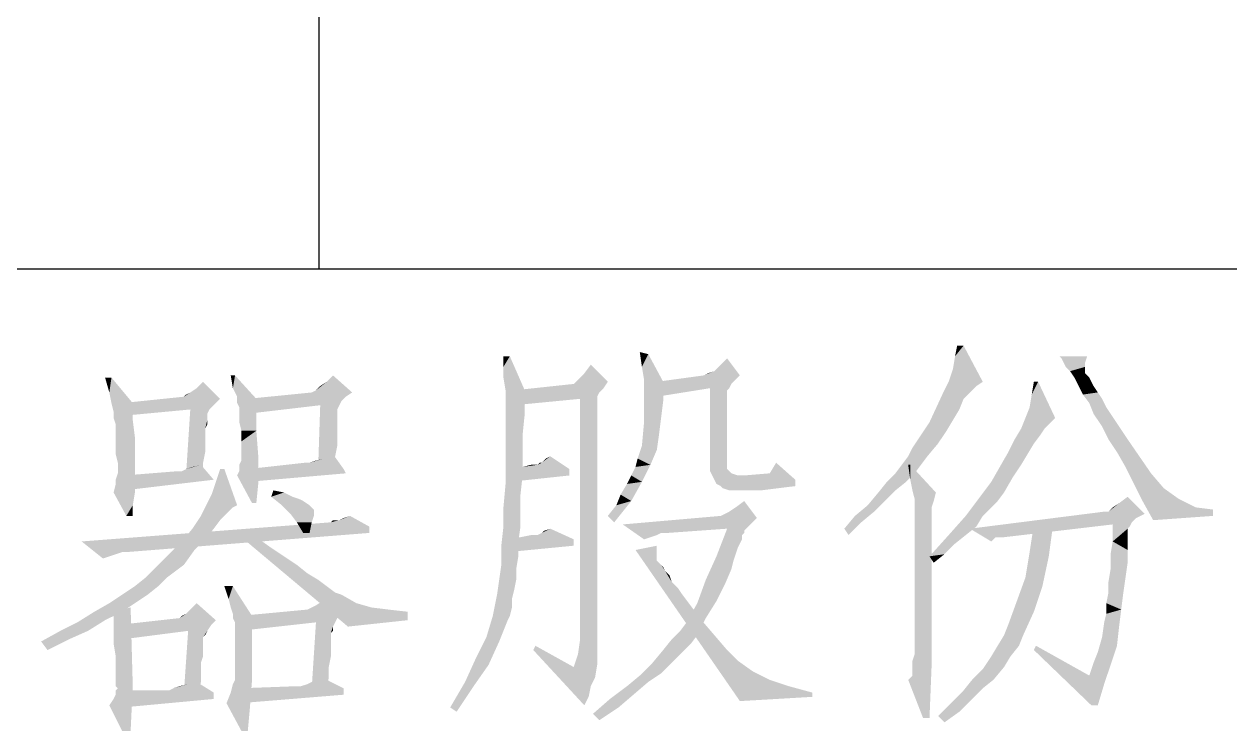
# Model space of a CAD drawing. Header units: millimetres. Extents: x 336 to 634, y 189 to 399.
# Drawn here: x 596.5 to 604.88, y 197.96 to 202.88 of the extents above; entities that cross this region are included whole.
import ezdxf

# ---------------------------------------------------------------- set-up
doc = ezdxf.new("R2010")
doc.units = ezdxf.units.MM

msp = doc.modelspace()

# ---------------------------------------------------------------- linework, layer by layer
at = {"color": 7, "linetype": 'Continuous'}
for p, q in [((598.54993, 201.17685), (598.54993, 222.17685)), ((448.54993, 201.17685), (628.54993, 201.17685))]:
    msp.add_line(p, q, dxfattribs=at)
for points in [[(600.83797, 200.58402), (600.79353, 200.49513), (600.77871, 200.59883)], [(600.80834, 200.40624), (600.79353, 200.49513), (600.83797, 200.58402)], [(600.80834, 200.40624), (600.83797, 200.58402), (600.94168, 200.39143)], [(602.92686, 200.39142), (602.95649, 200.48031), (603.03057, 200.64328)], [(602.92686, 200.39142), (603.03057, 200.64328), (603.1639, 200.39142)], [(602.95649, 200.48031), (602.97131, 200.5692), (603.03057, 200.64328)], [(603.03057, 200.64328), (602.97131, 200.5692), (602.98612, 200.64328)], [(599.87501, 200.5692), (599.83057, 200.49513), (599.83057, 200.5692)], [(599.83057, 200.42105), (599.83057, 200.49513), (599.87501, 200.5692)], [(599.84538, 200.33217), (599.83057, 200.42105), (599.87501, 200.5692)], [(599.84538, 200.33217), (599.87501, 200.5692), (599.97871, 200.33217)], [(600.39353, 200.45068), (600.43797, 200.50994), (600.55649, 200.39143)], [(601.47501, 200.43587), (601.29723, 200.4655), (601.34168, 200.50994)], [(601.34168, 200.50994), (601.38612, 200.55439), (601.47501, 200.43587)], [(603.88983, 200.5692), (603.71205, 200.55439), (603.69723, 200.5692)], [(603.72686, 200.52476), (603.71205, 200.55439), (603.88983, 200.5692)], [(603.72686, 200.52476), (603.88983, 200.5692), (603.87501, 200.52476)], [(603.87501, 200.52476), (603.74168, 200.49513), (603.72686, 200.52476)], [(603.74168, 200.49513), (603.87501, 200.52476), (603.87501, 200.49513)], [(603.87501, 200.49513), (603.77131, 200.4655), (603.74168, 200.49513)], [(603.87501, 200.49513), (603.87501, 200.48031), (603.77131, 200.4655)], [(597.10464, 200.42105), (597.08983, 200.31735), (597.0602, 200.42105)], [(597.10464, 200.24328), (597.08983, 200.31735), (597.10464, 200.42105)], [(597.10464, 200.24328), (597.10464, 200.42105), (597.25279, 200.24328)], [(597.9639, 200.43587), (597.94908, 200.34698), (597.93427, 200.43587)], [(597.97871, 200.28772), (597.94908, 200.34698), (597.9639, 200.43587)], [(597.97871, 200.28772), (597.9639, 200.43587), (598.11205, 200.27291)], [(598.60094, 200.39142), (598.64538, 200.43587), (598.77871, 200.31735)], [(600.55649, 200.39143), (600.33427, 200.39143), (600.3639, 200.42105)], [(600.55649, 200.39143), (600.3639, 200.42105), (600.39353, 200.45068)], [(600.94168, 200.39143), (600.80834, 200.33217), (600.80834, 200.40624)], [(601.47501, 200.43587), (601.44538, 200.40624), (600.89723, 200.39143)], [(601.47501, 200.43587), (600.89723, 200.39143), (601.22316, 200.43587)], [(600.89723, 200.39143), (601.44538, 200.40624), (601.41575, 200.37661)], [(601.22316, 200.43587), (601.25279, 200.45068), (601.29723, 200.4655)], [(601.47501, 200.43587), (601.22316, 200.43587), (601.29723, 200.4655)], [(603.77131, 200.4655), (603.87501, 200.48031), (603.87501, 200.4655)], [(603.87501, 200.4655), (603.80094, 200.42105), (603.77131, 200.4655)], [(603.87501, 200.4655), (603.87501, 200.45068), (603.80094, 200.42105)], [(603.87501, 200.45068), (603.88983, 200.43587), (603.80094, 200.42105)], [(603.80094, 200.42105), (603.88983, 200.43587), (603.90464, 200.42105)], [(603.90464, 200.42105), (603.83057, 200.3618), (603.80094, 200.42105)], [(603.90464, 200.42105), (603.91945, 200.39142), (603.83057, 200.3618)], [(597.8602, 200.27291), (597.65279, 200.31735), (597.69723, 200.34698)], [(597.69723, 200.34698), (597.74168, 200.39142), (597.8602, 200.27291)], [(598.77871, 200.31735), (598.49723, 200.31735), (598.52686, 200.33217)], [(598.52686, 200.33217), (598.55649, 200.3618), (598.60094, 200.39142)], [(598.77871, 200.31735), (598.52686, 200.33217), (598.60094, 200.39142)], [(599.97871, 200.33217), (599.84538, 200.22846), (599.84538, 200.33217)], [(599.84538, 200.22846), (599.97871, 200.33217), (599.97871, 200.1692)], [(600.52686, 200.34698), (599.90464, 200.33217), (600.31945, 200.37661)], [(599.90464, 200.33217), (600.52686, 200.34698), (600.49723, 200.31735)], [(600.49723, 200.31735), (599.90464, 200.22846), (599.90464, 200.33217)], [(600.55649, 200.39143), (600.31945, 200.37661), (600.33427, 200.39143)], [(600.31945, 200.37661), (600.55649, 200.39143), (600.52686, 200.34698)], [(600.80834, 200.25809), (600.80834, 200.33217), (600.94168, 200.39143)], [(600.80834, 200.25809), (600.94168, 200.39143), (600.94168, 200.25809)], [(601.41575, 200.37661), (600.89723, 200.28772), (600.89723, 200.39143)], [(601.41575, 200.37661), (601.2676, 200.34698), (600.89723, 200.28772)], [(601.2676, 200.34698), (601.41575, 200.37661), (601.40094, 200.34698)], [(601.2676, 200.34698), (601.40094, 200.34698), (601.38612, 200.33217)], [(601.38612, 200.33217), (601.2676, 199.81365), (601.2676, 200.34698)], [(601.38612, 200.33217), (601.38612, 200.31735), (601.2676, 199.81365)], [(603.1639, 200.39142), (603.11945, 200.3618), (602.88242, 200.30254)], [(603.1639, 200.39142), (602.88242, 200.30254), (602.92686, 200.39142)], [(603.11945, 200.3618), (603.07501, 200.31735), (602.88242, 200.30254)], [(603.48983, 200.21365), (603.50464, 200.30254), (603.54908, 200.39142)], [(603.48983, 200.21365), (603.54908, 200.39142), (603.6676, 200.13957)], [(603.54908, 200.39142), (603.50464, 200.30254), (603.51945, 200.39142)], [(603.83057, 200.3618), (603.91945, 200.39142), (603.93427, 200.3618)], [(603.93427, 200.3618), (603.8602, 200.30254), (603.83057, 200.3618)], [(603.93427, 200.3618), (603.9639, 200.31735), (603.8602, 200.30254)], [(597.25279, 200.24328), (597.11945, 200.18402), (597.10464, 200.24328)], [(597.11945, 200.15439), (597.11945, 200.18402), (597.25279, 200.24328)], [(597.11945, 200.13957), (597.11945, 200.15439), (597.25279, 200.24328)], [(597.11945, 200.13957), (597.25279, 200.24328), (597.25279, 200.12476)], [(597.8602, 200.27291), (597.17871, 200.24328), (597.60834, 200.28772)], [(597.17871, 200.24328), (597.8602, 200.27291), (597.81575, 200.22846)], [(597.81575, 200.22846), (597.17871, 200.15439), (597.17871, 200.24328)], [(597.60834, 200.28772), (597.62316, 200.30254), (597.65279, 200.31735)], [(597.8602, 200.27291), (597.60834, 200.28772), (597.65279, 200.31735)], [(598.11205, 200.27291), (597.97871, 200.24328), (597.97871, 200.28772)], [(597.99353, 200.21365), (597.97871, 200.24328), (598.11205, 200.27291)], [(597.99353, 200.19883), (597.99353, 200.21365), (598.11205, 200.27291)], [(597.99353, 200.15439), (597.99353, 200.19883), (598.11205, 200.27291)], [(597.99353, 200.10994), (597.99353, 200.15439), (598.11205, 200.27291)], [(598.00834, 200.05068), (597.99353, 200.10994), (598.11205, 200.27291)], [(598.00834, 200.05068), (598.11205, 200.27291), (598.11205, 200.05068)], [(598.77871, 200.31735), (598.73427, 200.28772), (598.05279, 200.27291)], [(598.77871, 200.31735), (598.05279, 200.27291), (598.49723, 200.31735)], [(598.05279, 200.27291), (598.73427, 200.28772), (598.70464, 200.25809)], [(598.70464, 200.25809), (598.05279, 200.1692), (598.05279, 200.27291)], [(598.70464, 200.25809), (598.55649, 200.22846), (598.05279, 200.1692)], [(598.55649, 200.22846), (598.70464, 200.25809), (598.68983, 200.22846)], [(600.49723, 200.31735), (600.48242, 200.28772), (599.90464, 200.22846)], [(600.48242, 200.28772), (600.3639, 200.27291), (599.90464, 200.22846)], [(600.3639, 200.27291), (600.48242, 200.28772), (600.48242, 200.27291)], [(600.48242, 200.27291), (600.48242, 200.25809), (600.3639, 198.59883)], [(600.48242, 200.27291), (600.3639, 198.59883), (600.3639, 200.27291)], [(600.48242, 200.25809), (600.48242, 200.22846), (600.3639, 198.59883)], [(600.94168, 200.25809), (600.92686, 200.13957), (600.80834, 200.10994)], [(600.94168, 200.25809), (600.80834, 200.10994), (600.80834, 200.25809)], [(601.38612, 200.31735), (601.38612, 200.28772), (601.2676, 199.81365)], [(601.38612, 200.28772), (601.38612, 200.24328), (601.2676, 199.81365)], [(601.38612, 200.24328), (601.38612, 200.18402), (601.2676, 199.81365)], [(603.03057, 200.27291), (602.79353, 200.10994), (602.88242, 200.30254)], [(603.03057, 200.27291), (603.00094, 200.19883), (602.79353, 200.10994)], [(602.88242, 200.30254), (603.07501, 200.31735), (603.03057, 200.27291)], [(603.8602, 200.30254), (603.9639, 200.31735), (603.99353, 200.27291)], [(603.99353, 200.27291), (603.90464, 200.24328), (603.8602, 200.30254)], [(603.90464, 200.24328), (603.99353, 200.27291), (604.02316, 200.21365)], [(604.02316, 200.21365), (603.93427, 200.1692), (603.90464, 200.24328)], [(597.81575, 200.22846), (597.65279, 200.19883), (597.17871, 200.15439)], [(597.77131, 200.1692), (597.62316, 199.73957), (597.65279, 200.19883)], [(597.77131, 200.1692), (597.77131, 200.13957), (597.62316, 199.73957)], [(597.65279, 200.19883), (597.81575, 200.22846), (597.78612, 200.19883)], [(597.65279, 200.19883), (597.78612, 200.19883), (597.77131, 200.1692)], [(598.67501, 200.19883), (598.54168, 199.78402), (598.55649, 200.22846)], [(598.67501, 200.19883), (598.67501, 200.18402), (598.54168, 199.78402)], [(598.67501, 200.18402), (598.67501, 200.15439), (598.54168, 199.78402)], [(598.67501, 200.15439), (598.67501, 200.12476), (598.54168, 199.78402)], [(598.55649, 200.22846), (598.68983, 200.22846), (598.67501, 200.19883)], [(599.97871, 200.1692), (599.84538, 200.10994), (599.84538, 200.22846)], [(599.84538, 200.10994), (599.97871, 200.1692), (599.9639, 200.02106)], [(600.48242, 200.22846), (600.48242, 200.19883), (600.3639, 198.59883)], [(600.48242, 200.19883), (600.48242, 200.13957), (600.3639, 198.59883)], [(601.38612, 200.18402), (601.38612, 200.10994), (601.2676, 199.81365)], [(603.00094, 200.19883), (602.95649, 200.12476), (602.79353, 200.10994)], [(603.6676, 200.13957), (603.4602, 200.13957), (603.48983, 200.21365)], [(603.99353, 200.08031), (603.93427, 200.1692), (604.02316, 200.21365)], [(604.03797, 199.99142), (603.99353, 200.08031), (604.02316, 200.21365)], [(604.03797, 199.99142), (604.02316, 200.21365), (604.17131, 199.99142)], [(597.25279, 200.12476), (597.13427, 200.09513), (597.11945, 200.13957)], [(597.13427, 200.03587), (597.13427, 200.09513), (597.25279, 200.12476)], [(597.13427, 200.03587), (597.25279, 200.12476), (597.2676, 200.00624)], [(597.77131, 200.13957), (597.77131, 200.12476), (597.62316, 199.73957)], [(597.77131, 200.12476), (597.75649, 200.0655), (597.62316, 199.73957)], [(597.77131, 200.12476), (597.77131, 200.09513), (597.75649, 200.0655)], [(598.67501, 200.12476), (598.67501, 200.08031), (598.54168, 199.78402)], [(598.67501, 200.08031), (598.67501, 200.02106), (598.54168, 199.78402)], [(599.9639, 200.02106), (599.84538, 199.97661), (599.84538, 200.10994)], [(600.48242, 200.13957), (600.48242, 200.08031), (600.3639, 198.59883)], [(600.48242, 200.08031), (600.48242, 199.99143), (600.3639, 198.59883)], [(600.91205, 200.02106), (600.79353, 199.94698), (600.80834, 200.10994)], [(600.80834, 200.10994), (600.92686, 200.13957), (600.91205, 200.02106)], [(601.38612, 200.10994), (601.38612, 200.02106), (601.2676, 199.81365)], [(602.91205, 200.05068), (602.67501, 199.93217), (602.79353, 200.10994)], [(602.79353, 200.10994), (602.95649, 200.12476), (602.91205, 200.05068)], [(603.6676, 200.13957), (603.63797, 200.10994), (603.43057, 200.0655)], [(603.6676, 200.13957), (603.43057, 200.0655), (603.4602, 200.13957)], [(603.43057, 200.0655), (603.63797, 200.10994), (603.59353, 200.0655)], [(597.2676, 200.00624), (597.13427, 199.9618), (597.13427, 200.03587)], [(597.13427, 199.9618), (597.2676, 200.00624), (597.2676, 199.90254)], [(597.75649, 200.0655), (597.75649, 200.02106), (597.62316, 199.73957)], [(597.75649, 200.02106), (597.75649, 199.9618), (597.62316, 199.73957)], [(598.11205, 200.05068), (598.00834, 199.97661), (598.00834, 200.05068)], [(598.00834, 199.93217), (598.00834, 199.97661), (598.11205, 200.05068)], [(598.00834, 199.88772), (598.00834, 199.93217), (598.11205, 200.05068)], [(598.00834, 199.87291), (598.00834, 199.88772), (598.11205, 200.05068)], [(598.00834, 199.87291), (598.11205, 200.05068), (598.12686, 199.85809)], [(598.67501, 200.02106), (598.67501, 199.94698), (598.54168, 199.78402)], [(599.84538, 199.97661), (599.9639, 200.02106), (599.9639, 199.87291)], [(600.48242, 199.99143), (600.48242, 199.90254), (600.3639, 198.59883)], [(600.79353, 199.94698), (600.91205, 200.02106), (600.89723, 199.91735)], [(601.38612, 200.02106), (601.38612, 199.91735), (601.2676, 199.81365)], [(602.91205, 200.05068), (602.85279, 199.9618), (602.67501, 199.93217)], [(603.51945, 199.9618), (603.34168, 199.90254), (603.38612, 199.99142)], [(603.59353, 200.0655), (603.5639, 200.02105), (603.38612, 199.99142)], [(603.59353, 200.0655), (603.38612, 199.99142), (603.43057, 200.0655)], [(603.38612, 199.99142), (603.5639, 200.02105), (603.51945, 199.9618)], [(604.17131, 199.99142), (604.09723, 199.90254), (604.03797, 199.99142)], [(604.15649, 199.79883), (604.09723, 199.90254), (604.17131, 199.99142)], [(604.15649, 199.79883), (604.17131, 199.99142), (604.33427, 199.75439)], [(597.2676, 199.90254), (597.13427, 199.88772), (597.13427, 199.9618)], [(597.75649, 199.9618), (597.75649, 199.90254), (597.62316, 199.73957)], [(598.67501, 199.94698), (598.6602, 199.87291), (598.54168, 199.78402)], [(599.9639, 199.87291), (599.84538, 199.84328), (599.84538, 199.97661)], [(600.7639, 199.85809), (600.77871, 199.90254), (600.89723, 199.91735)], [(600.7639, 199.85809), (600.89723, 199.91735), (600.85279, 199.81365)], [(600.89723, 199.91735), (600.77871, 199.90254), (600.79353, 199.94698)], [(601.2676, 199.81365), (601.38612, 199.91735), (601.38612, 199.78402)], [(602.64538, 199.87291), (602.67501, 199.93217), (602.85279, 199.9618)], [(602.64538, 199.87291), (602.85279, 199.9618), (602.77871, 199.87291)], [(603.34168, 199.90254), (603.51945, 199.9618), (603.47501, 199.88772)], [(597.14908, 199.82846), (597.13427, 199.88772), (597.2676, 199.90254)], [(597.14908, 199.79883), (597.14908, 199.82846), (597.2676, 199.90254)], [(597.14908, 199.79883), (597.2676, 199.90254), (597.2676, 199.79883)], [(597.75649, 199.90254), (597.74168, 199.82846), (597.62316, 199.73957)], [(597.62316, 199.73957), (597.74168, 199.82846), (597.74168, 199.73957)], [(597.97871, 199.73957), (597.99353, 199.7692), (598.12686, 199.85809)], [(597.97871, 199.73957), (598.12686, 199.85809), (598.12686, 199.69513)], [(597.99353, 199.81365), (598.00834, 199.84328), (598.12686, 199.85809)], [(597.99353, 199.7692), (597.99353, 199.81365), (598.12686, 199.85809)], [(598.12686, 199.85809), (598.00834, 199.84328), (598.00834, 199.87291)], [(598.48242, 199.82846), (598.05279, 199.78402), (598.45279, 199.82846)], [(598.71945, 199.78402), (598.05279, 199.78402), (598.48242, 199.82846)], [(598.48242, 199.82846), (598.52686, 199.84328), (598.58612, 199.85809)], [(598.71945, 199.78402), (598.48242, 199.82846), (598.58612, 199.85809)], [(598.54168, 199.78402), (598.6602, 199.87291), (598.6602, 199.78402)], [(598.58612, 199.85809), (598.64538, 199.88772), (598.71945, 199.78402)], [(599.84538, 199.84328), (599.9639, 199.87291), (599.9639, 199.73957)], [(599.9639, 199.73957), (599.84538, 199.68031), (599.84538, 199.84328)], [(600.09723, 199.82846), (600.0676, 199.81365), (600.08242, 199.82846)], [(600.28983, 199.78402), (600.0676, 199.81365), (600.09723, 199.82846)], [(600.09723, 199.82846), (600.11205, 199.84328), (600.15649, 199.87291)], [(600.09723, 199.82846), (600.15649, 199.87291), (600.28983, 199.78402)], [(600.11205, 199.84328), (600.12686, 199.85809), (600.15649, 199.87291)], [(600.48242, 199.90254), (600.48242, 199.78402), (600.3639, 198.59883)], [(600.85279, 199.81365), (600.74908, 199.79883), (600.7639, 199.85809)], [(601.68242, 199.75439), (601.72686, 199.82846), (601.8602, 199.70994)], [(602.77871, 199.87291), (602.60094, 199.81365), (602.64538, 199.87291)], [(602.60094, 199.81365), (602.77871, 199.87291), (602.73427, 199.81365)], [(603.47501, 199.88772), (603.28242, 199.79883), (603.34168, 199.90254)], [(603.47501, 199.88772), (603.43057, 199.81365), (603.28242, 199.79883)], [(597.13427, 199.70994), (597.14908, 199.75439), (597.2676, 199.79883)], [(597.13427, 199.70994), (597.2676, 199.79883), (597.2676, 199.69513)], [(597.2676, 199.79883), (597.14908, 199.7692), (597.14908, 199.79883)], [(597.14908, 199.75439), (597.14908, 199.7692), (597.2676, 199.79883)], [(597.59353, 199.7692), (597.19353, 199.73957), (597.5639, 199.7692)], [(597.81575, 199.70994), (597.19353, 199.73957), (597.59353, 199.7692)], [(597.81575, 199.70994), (597.19353, 199.63587), (597.19353, 199.73957)], [(597.59353, 199.7692), (597.62316, 199.78402), (597.72686, 199.81365)], [(597.59353, 199.7692), (597.72686, 199.81365), (597.81575, 199.70994)], [(597.62316, 199.78402), (597.6676, 199.79883), (597.72686, 199.81365)], [(597.88983, 199.78402), (597.80094, 199.60624), (597.8602, 199.78402)], [(597.80094, 199.60624), (597.88983, 199.78402), (597.97871, 199.53217)], [(598.12686, 199.69513), (598.08242, 199.54698), (597.97871, 199.73957)], [(598.71945, 199.78402), (598.73427, 199.75439), (598.05279, 199.69513)], [(598.71945, 199.78402), (598.05279, 199.69513), (598.05279, 199.78402)], [(599.84538, 199.68031), (599.9639, 199.73957), (599.94908, 199.60624)], [(599.87501, 199.78402), (599.9639, 199.79883), (600.0676, 199.81365)], [(600.28983, 199.78402), (599.87501, 199.78402), (600.0676, 199.81365)], [(600.28983, 199.78402), (600.28983, 199.73957), (599.87501, 199.69513)], [(600.28983, 199.78402), (599.87501, 199.69513), (599.87501, 199.78402)], [(600.0676, 199.81365), (599.9639, 199.79883), (600.02316, 199.81365)], [(600.48242, 199.78402), (600.48242, 199.6655), (600.3639, 198.59883)], [(600.79353, 199.69513), (600.68983, 199.68031), (600.71945, 199.73957)], [(600.71945, 199.73957), (600.74908, 199.79883), (600.85279, 199.81365)], [(600.71945, 199.73957), (600.85279, 199.81365), (600.79353, 199.69513)], [(601.38612, 199.78402), (601.2676, 199.7692), (601.2676, 199.81365)], [(601.2676, 199.7692), (601.38612, 199.78402), (601.40094, 199.7692)], [(601.40094, 199.7692), (601.28242, 199.73957), (601.2676, 199.7692)], [(601.40094, 199.7692), (601.41575, 199.75439), (601.28242, 199.73957)], [(601.28242, 199.73957), (601.41575, 199.75439), (601.4602, 199.73957)], [(601.4602, 199.73957), (601.29723, 199.70994), (601.28242, 199.73957)], [(601.29723, 199.70994), (601.50464, 199.73957), (601.68242, 199.75439)], [(601.8602, 199.70994), (601.29723, 199.70994), (601.68242, 199.75439)], [(601.4602, 199.73957), (601.50464, 199.73957), (601.29723, 199.70994)], [(602.68983, 199.75439), (602.49723, 199.69513), (602.55649, 199.75439)], [(602.49723, 199.69513), (602.68983, 199.75439), (602.63057, 199.69513)], [(602.73427, 199.81365), (602.55649, 199.75439), (602.60094, 199.81365)], [(602.55649, 199.75439), (602.73427, 199.81365), (602.68983, 199.75439)], [(602.6602, 199.81365), (602.6602, 199.70994), (602.64538, 199.81365)], [(602.67501, 199.63587), (602.6602, 199.70994), (602.6602, 199.81365)], [(602.67501, 199.63587), (602.6602, 199.81365), (602.83797, 199.62105)], [(603.37131, 199.72476), (603.22316, 199.69513), (603.28242, 199.79883)], [(603.28242, 199.79883), (603.43057, 199.81365), (603.37131, 199.72476)], [(604.33427, 199.75439), (604.21575, 199.68031), (604.15649, 199.79883)], [(604.21575, 199.68031), (604.33427, 199.75439), (604.42316, 199.65068)], [(597.11945, 199.62105), (597.13427, 199.68031), (597.2676, 199.69513)], [(597.11945, 199.62105), (597.2676, 199.69513), (597.2676, 199.62105)], [(597.2676, 199.69513), (597.13427, 199.68031), (597.13427, 199.70994)], [(598.08242, 199.54698), (598.12686, 199.69513), (598.11205, 199.54698)], [(599.94908, 199.60624), (599.83057, 199.51735), (599.84538, 199.68031)], [(600.48242, 199.6655), (600.48242, 199.53216), (600.3639, 198.59883)], [(600.64538, 199.60624), (600.68983, 199.68031), (600.79353, 199.69513)], [(600.64538, 199.60624), (600.79353, 199.69513), (600.71945, 199.5618)], [(601.8602, 199.70994), (601.31205, 199.68031), (601.29723, 199.70994)], [(601.34168, 199.6655), (601.31205, 199.68031), (601.8602, 199.70994)], [(601.34168, 199.6655), (601.8602, 199.70994), (601.8602, 199.6655)], [(601.8602, 199.6655), (601.35649, 199.65068), (601.34168, 199.6655)], [(601.40094, 199.63587), (601.35649, 199.65068), (601.8602, 199.6655)], [(601.43057, 199.63587), (601.40094, 199.63587), (601.8602, 199.6655)], [(601.43057, 199.63587), (601.8602, 199.6655), (601.62316, 199.63587)], [(602.63057, 199.69513), (602.55649, 199.63587), (602.43797, 199.62105)], [(602.63057, 199.69513), (602.43797, 199.62105), (602.49723, 199.69513)], [(603.31205, 199.62105), (603.13427, 199.57661), (603.22316, 199.69513)], [(603.22316, 199.69513), (603.37131, 199.72476), (603.31205, 199.62105)], [(604.42316, 199.65068), (604.27501, 199.56179), (604.21575, 199.68031)], [(597.2676, 199.62105), (597.20834, 199.45809), (597.11945, 199.62105)], [(597.2676, 199.62105), (597.25279, 199.53217), (597.20834, 199.45809)], [(597.97871, 199.53217), (597.72686, 199.45809), (597.80094, 199.60624)], [(598.30464, 199.62105), (598.21575, 199.59143), (598.23057, 199.63587)], [(598.21575, 199.59143), (598.30464, 199.62105), (598.3639, 199.59143)], [(598.3639, 199.59143), (598.28983, 199.53217), (598.21575, 199.59143)], [(598.3639, 199.59143), (598.40834, 199.57661), (598.28983, 199.53217)], [(598.40834, 199.57661), (598.43797, 199.5618), (598.28983, 199.53217)], [(599.83057, 199.51735), (599.94908, 199.60624), (599.94908, 199.48772)], [(600.71945, 199.5618), (600.61575, 199.53216), (600.64538, 199.60624)], [(602.48242, 199.56179), (602.3639, 199.53217), (602.43797, 199.62105)], [(602.43797, 199.62105), (602.55649, 199.63587), (602.48242, 199.56179)], [(602.83797, 199.62105), (602.68983, 199.57661), (602.67501, 199.63587)], [(602.68983, 199.57661), (602.83797, 199.62105), (602.82316, 199.56179)], [(602.82316, 199.56179), (602.68983, 199.54698), (602.68983, 199.57661)], [(603.2676, 199.56179), (603.04538, 199.45809), (603.13427, 199.57661)], [(603.13427, 199.57661), (603.31205, 199.62105), (603.2676, 199.56179)], [(604.03797, 199.48772), (604.11205, 199.54698), (604.17131, 199.59143)], [(604.03797, 199.48772), (604.17131, 199.59143), (604.28983, 199.47291)], [(604.42316, 199.65068), (604.52686, 199.57661), (604.27501, 199.56179)], [(604.27501, 199.56179), (604.52686, 199.57661), (604.64538, 199.51735)], [(597.20834, 199.45809), (597.25279, 199.53217), (597.25279, 199.45809)], [(597.97871, 199.53217), (597.94908, 199.51735), (597.72686, 199.45809)], [(597.94908, 199.51735), (597.90464, 199.47291), (597.72686, 199.45809)], [(598.28983, 199.53217), (598.43797, 199.5618), (598.48242, 199.53217)], [(598.48242, 199.53217), (598.34908, 199.47291), (598.28983, 199.53217)], [(598.48242, 199.53217), (598.49723, 199.51735), (598.34908, 199.47291)], [(598.49723, 199.51735), (598.51205, 199.50254), (598.34908, 199.47291)], [(598.34908, 199.47291), (598.51205, 199.50254), (598.51205, 199.45809)], [(599.94908, 199.48772), (599.83057, 199.38402), (599.83057, 199.51735)], [(599.83057, 199.38402), (599.94908, 199.48772), (599.94908, 199.38402)], [(600.48242, 199.53216), (600.48242, 199.38402), (600.3639, 198.59883)], [(600.55649, 199.45809), (600.61575, 199.53216), (600.71945, 199.5618)], [(600.55649, 199.45809), (600.71945, 199.5618), (600.60094, 199.41365)], [(601.34168, 199.45809), (601.37131, 199.47291), (601.40094, 199.48772)], [(601.59353, 199.44328), (601.34168, 199.45809), (601.40094, 199.48772)], [(601.59353, 199.44328), (601.40094, 199.48772), (601.44538, 199.51735)], [(601.44538, 199.51735), (601.50464, 199.5618), (601.59353, 199.44328)], [(602.40834, 199.48772), (602.27501, 199.45809), (602.3639, 199.53217)], [(602.27501, 199.45809), (602.40834, 199.48772), (602.31945, 199.41365)], [(602.3639, 199.53217), (602.48242, 199.56179), (602.40834, 199.48772)], [(602.68983, 199.53217), (602.68983, 199.54698), (602.82316, 199.56179)], [(602.68983, 199.53217), (602.82316, 199.56179), (602.80834, 199.51735)], [(602.80834, 199.51735), (602.68983, 199.50254), (602.68983, 199.53217)], [(602.68983, 199.50254), (602.80834, 199.51735), (602.80834, 199.50254)], [(602.80834, 199.50254), (602.80834, 199.48772), (602.68983, 199.44328)], [(602.80834, 199.50254), (602.68983, 199.44328), (602.68983, 199.50254)], [(602.80834, 199.48772), (602.80834, 199.45809), (602.68983, 199.44328)], [(603.2676, 199.56179), (603.22316, 199.51735), (603.04538, 199.45809)], [(603.04538, 199.45809), (603.22316, 199.51735), (603.1639, 199.45809)], [(604.03797, 199.48772), (604.28983, 199.47291), (603.07501, 199.3692)], [(604.03797, 199.48772), (603.07501, 199.3692), (604.00834, 199.48772)], [(604.03797, 199.48772), (604.0676, 199.51735), (604.11205, 199.54698)], [(604.64538, 199.51735), (604.34908, 199.42846), (604.27501, 199.56179)], [(604.64538, 199.51735), (604.7639, 199.50254), (604.34908, 199.42846)], [(604.7639, 199.50254), (604.7639, 199.45809), (604.34908, 199.42846)], [(598.89723, 199.38402), (596.89723, 199.28032), (598.63057, 199.41365)], [(597.8602, 199.42846), (597.6676, 199.3692), (597.72686, 199.45809)], [(597.6676, 199.3692), (597.8602, 199.42846), (597.81575, 199.3692)], [(597.72686, 199.45809), (597.90464, 199.47291), (597.8602, 199.42846)], [(598.51205, 199.45809), (598.39353, 199.41365), (598.34908, 199.47291)], [(598.39353, 199.41365), (598.51205, 199.45809), (598.49723, 199.41365)], [(598.49723, 199.41365), (598.43797, 199.33957), (598.39353, 199.41365)], [(598.43797, 199.33957), (598.49723, 199.41365), (598.48242, 199.33957)], [(598.68983, 199.42846), (598.63057, 199.41365), (598.64538, 199.42846)], [(598.89723, 199.38402), (598.63057, 199.41365), (598.68983, 199.42846)], [(598.68983, 199.42846), (598.71945, 199.44328), (598.7639, 199.45809)], [(598.68983, 199.42846), (598.7639, 199.45809), (598.89723, 199.38402)], [(601.59353, 199.44328), (600.6602, 199.39883), (601.34168, 199.45809)], [(601.59353, 199.44328), (601.5639, 199.41365), (600.6602, 199.39883)], [(600.6602, 199.39883), (601.5639, 199.41365), (601.53427, 199.38402)], [(602.31945, 199.41365), (602.20094, 199.3692), (602.27501, 199.45809)], [(602.20094, 199.3692), (602.31945, 199.41365), (602.23057, 199.32476)], [(602.68983, 199.44328), (602.80834, 199.45809), (602.80834, 199.42846)], [(602.80834, 199.42846), (602.68983, 199.38402), (602.68983, 199.44328)], [(602.68983, 199.38402), (602.80834, 199.42846), (602.80834, 199.38402)], [(603.1639, 199.45809), (603.11945, 199.38402), (602.92686, 199.32476)], [(603.1639, 199.45809), (602.92686, 199.32476), (603.04538, 199.45809)], [(604.28983, 199.47291), (604.23057, 199.44328), (603.07501, 199.3692)], [(604.23057, 199.44328), (604.20094, 199.41365), (603.07501, 199.3692)], [(604.20094, 199.41365), (604.0676, 199.39883), (603.07501, 199.3692)], [(604.0676, 199.39883), (604.20094, 199.41365), (604.18612, 199.38402)], [(598.89723, 199.38402), (598.89723, 199.33957), (596.89723, 199.28032)], [(597.17871, 199.20624), (596.89723, 199.28032), (598.89723, 199.33957)], [(597.17871, 199.20624), (598.89723, 199.33957), (597.20834, 199.20624)], [(597.81575, 199.3692), (597.75649, 199.29513), (597.59353, 199.28032)], [(597.81575, 199.3692), (597.59353, 199.28032), (597.6676, 199.3692)], [(599.94908, 199.38402), (599.93427, 199.28031), (599.81575, 199.25068)], [(599.94908, 199.38402), (599.81575, 199.25068), (599.83057, 199.38402)], [(599.8602, 199.29513), (599.94908, 199.30994), (600.0676, 199.32476)], [(600.31945, 199.29513), (599.8602, 199.29513), (600.0676, 199.32476)], [(600.0676, 199.32476), (599.94908, 199.30994), (600.02316, 199.32476)], [(600.31945, 199.29513), (600.0676, 199.32476), (600.09723, 199.33957)], [(600.09723, 199.33957), (600.11205, 199.35439), (600.15649, 199.3692)], [(600.09723, 199.33957), (600.15649, 199.3692), (600.31945, 199.29513)], [(600.48242, 199.38402), (600.48242, 199.22105), (600.3639, 198.59883)], [(600.6602, 199.39883), (601.53427, 199.38402), (600.92686, 199.33957)], [(600.92686, 199.33957), (600.80834, 199.29513), (600.6602, 199.39883)], [(600.92686, 199.33957), (600.89723, 199.32476), (600.80834, 199.29513)], [(600.89723, 199.32476), (600.85279, 199.30994), (600.80834, 199.29513)], [(601.53427, 199.38402), (601.38612, 199.3692), (600.92686, 199.33957)], [(600.92686, 199.33957), (601.38612, 199.3692), (600.97131, 199.33957)], [(601.51945, 199.3692), (601.50464, 199.35439), (601.31205, 199.17661)], [(601.51945, 199.3692), (601.31205, 199.17661), (601.38612, 199.3692)], [(601.50464, 199.35439), (601.50464, 199.33957), (601.31205, 199.17661)], [(601.50464, 199.33957), (601.48983, 199.32476), (601.31205, 199.17661)], [(601.48983, 199.32476), (601.48983, 199.29513), (601.31205, 199.17661)], [(601.38612, 199.3692), (601.53427, 199.38402), (601.51945, 199.3692)], [(602.80834, 199.38402), (602.80834, 199.33957), (602.68983, 199.30994)], [(602.80834, 199.38402), (602.68983, 199.30994), (602.68983, 199.38402)], [(602.68983, 199.30994), (602.80834, 199.33957), (602.80834, 199.28031)], [(603.04538, 199.32476), (602.97131, 199.2655), (602.79353, 199.17661)], [(603.04538, 199.32476), (602.79353, 199.17661), (602.92686, 199.32476)], [(602.92686, 199.32476), (603.11945, 199.38402), (603.04538, 199.32476)], [(603.25279, 199.30994), (603.07501, 199.3692), (604.0676, 199.39883)], [(603.25279, 199.30994), (603.22316, 199.28031), (603.07501, 199.3692)], [(603.25279, 199.30994), (604.0676, 199.39883), (603.31205, 199.30994)], [(603.65279, 199.39883), (603.48983, 199.20624), (603.51945, 199.39883)], [(603.48983, 199.20624), (603.65279, 199.39883), (603.62316, 199.17661)], [(604.18612, 199.38402), (604.0676, 199.28031), (604.0676, 199.39883)], [(604.18612, 199.38402), (604.17131, 199.3692), (604.0676, 199.28031)], [(604.17131, 199.3692), (604.17131, 199.33957), (604.0676, 199.28031)], [(604.17131, 199.33957), (604.17131, 199.29513), (604.0676, 199.28031)], [(597.17871, 199.20624), (597.04538, 199.1618), (596.89723, 199.28032)], [(597.68242, 199.22105), (597.50464, 199.19142), (597.59353, 199.28032)], [(597.59353, 199.28032), (597.75649, 199.29513), (597.68242, 199.22105)], [(598.11205, 199.30994), (598.74908, 198.68772), (598.00834, 199.30994)], [(598.11205, 199.30994), (598.21575, 199.23587), (598.74908, 198.68772)], [(598.21575, 199.23587), (598.30464, 199.17661), (598.74908, 198.68772)], [(599.81575, 199.25068), (599.93427, 199.28031), (599.93427, 199.17661)], [(599.93427, 199.17661), (599.81575, 199.11735), (599.81575, 199.25068)], [(600.31945, 199.29513), (600.31945, 199.25068), (599.8602, 199.20624)], [(600.31945, 199.29513), (599.8602, 199.20624), (599.8602, 199.29513)], [(600.74908, 199.22105), (600.89723, 199.25068), (600.89723, 199.22105)], [(601.48983, 199.29513), (601.47501, 199.2655), (601.31205, 199.17661)], [(601.47501, 199.2655), (601.4602, 199.23587), (601.31205, 199.17661)], [(601.4602, 199.23587), (601.44538, 199.19143), (601.31205, 199.17661)], [(602.80834, 199.28031), (602.68983, 199.20624), (602.68983, 199.30994)], [(602.80834, 199.28031), (602.80834, 199.22106), (602.68983, 199.20624)], [(602.97131, 199.2655), (602.89723, 199.19142), (602.79353, 199.17661)], [(604.17131, 199.22106), (604.05279, 199.19142), (604.0676, 199.28031)], [(604.0676, 199.28031), (604.17131, 199.29513), (604.17131, 199.22106)], [(597.17871, 199.20624), (597.13427, 199.19142), (597.04538, 199.1618)], [(597.13427, 199.19142), (597.08983, 199.17661), (597.04538, 199.1618)], [(597.60834, 199.11735), (597.40094, 199.08772), (597.50464, 199.19142)], [(597.50464, 199.19142), (597.68242, 199.22105), (597.60834, 199.11735)], [(598.30464, 199.17661), (598.39353, 199.11735), (598.74908, 198.68772)], [(599.81575, 199.11735), (599.93427, 199.17661), (599.91945, 199.08772)], [(600.48242, 199.22105), (600.48242, 199.04328), (600.3639, 198.59883)], [(600.74908, 199.22105), (600.89723, 199.22105), (600.89723, 199.17661)], [(600.74908, 199.22105), (600.89723, 199.17661), (600.89723, 199.14698)], [(600.89723, 199.14698), (601.47501, 198.1692), (600.74908, 199.22105)], [(601.43057, 199.14698), (601.23797, 199.01365), (601.31205, 199.17661)], [(601.31205, 199.17661), (601.44538, 199.19143), (601.43057, 199.14698)], [(602.68983, 199.20624), (602.80834, 199.22106), (602.80834, 199.14698)], [(602.80834, 199.14698), (602.68983, 199.10254), (602.68983, 199.20624)], [(602.79353, 199.17661), (602.89723, 199.19142), (602.82316, 199.13216)], [(603.62316, 199.17661), (603.4602, 199.02846), (603.48983, 199.20624)], [(603.4602, 199.02846), (603.62316, 199.17661), (603.57871, 198.9692)], [(604.05279, 199.19142), (604.17131, 199.22106), (604.17131, 199.13216)], [(604.17131, 199.13216), (604.05279, 199.08772), (604.05279, 199.19142)], [(597.34168, 199.02846), (597.40094, 199.08772), (597.60834, 199.11735)], [(597.34168, 199.02846), (597.60834, 199.11735), (597.48983, 199.02846)], [(598.39353, 199.11735), (598.4676, 199.05809), (598.74908, 198.68772)], [(599.91945, 199.08772), (599.80094, 199.01365), (599.81575, 199.11735)], [(599.80094, 199.01365), (599.91945, 199.08772), (599.91945, 199.01365)], [(600.89723, 199.14698), (600.91205, 199.13217), (601.47501, 198.1692)], [(600.91205, 199.13217), (600.92686, 199.11735), (601.47501, 198.1692)], [(600.92686, 199.11735), (600.94168, 199.10254), (600.95649, 199.07291)], [(600.92686, 199.11735), (600.95649, 199.07291), (601.47501, 198.1692)], [(600.95649, 199.07291), (600.98612, 199.04328), (601.00094, 198.99883)], [(600.95649, 199.07291), (601.00094, 198.99883), (601.47501, 198.1692)], [(601.43057, 199.14698), (601.41575, 199.08772), (601.23797, 199.01365)], [(601.23797, 199.01365), (601.41575, 199.08772), (601.37131, 198.98402)], [(602.68983, 199.10254), (602.80834, 199.14698), (602.80834, 199.07291)], [(602.80834, 199.07291), (602.68983, 198.9692), (602.68983, 199.10254)], [(602.80834, 199.07291), (602.80834, 198.98402), (602.68983, 198.9692)], [(604.15649, 199.02846), (604.03797, 198.99883), (604.05279, 199.08772)], [(604.05279, 199.08772), (604.17131, 199.13216), (604.15649, 199.02846)], [(597.48983, 199.02846), (597.2676, 198.9692), (597.34168, 199.02846)], [(597.2676, 198.9692), (597.48983, 199.02846), (597.43057, 198.9692)], [(598.4676, 199.05809), (598.54168, 199.01365), (598.74908, 198.68772)], [(598.54168, 199.01365), (598.60094, 198.9692), (598.74908, 198.68772)], [(599.91945, 199.01365), (599.90464, 198.93957), (599.78612, 198.90994)], [(599.91945, 199.01365), (599.78612, 198.90994), (599.80094, 199.01365)], [(600.48242, 199.04328), (600.48242, 198.85068), (600.3639, 198.59883)], [(601.00094, 198.99883), (601.04538, 198.95439), (601.47501, 198.1692)], [(601.37131, 198.98402), (601.17871, 198.85068), (601.23797, 199.01365)], [(601.37131, 198.98402), (601.31205, 198.8655), (601.17871, 198.85068)], [(602.68983, 198.9692), (602.80834, 198.98402), (602.80834, 198.88031)], [(603.57871, 198.9692), (603.40094, 198.8655), (603.4602, 199.02846)], [(604.03797, 198.92476), (604.03797, 198.99883), (604.15649, 199.02846)], [(604.03797, 198.92476), (604.15649, 199.02846), (604.14168, 198.92476)], [(597.35649, 198.90994), (597.08983, 198.85068), (597.17871, 198.90994)], [(597.08983, 198.85068), (597.35649, 198.90994), (597.2676, 198.85068)], [(597.43057, 198.9692), (597.17871, 198.90994), (597.2676, 198.9692)], [(597.17871, 198.90994), (597.43057, 198.9692), (597.35649, 198.90994)], [(597.94908, 198.9692), (597.91945, 198.88031), (597.88983, 198.9692)], [(597.93427, 198.82106), (597.91945, 198.88031), (597.94908, 198.9692)], [(597.94908, 198.77661), (597.93427, 198.82106), (597.94908, 198.9692)], [(597.94908, 198.77661), (597.94908, 198.9692), (598.08242, 198.7618)], [(598.57131, 198.8655), (598.61575, 198.90994), (598.71945, 198.79143)], [(598.60094, 198.9692), (598.6602, 198.92476), (598.74908, 198.68772)], [(598.6602, 198.92476), (598.70464, 198.90994), (598.74908, 198.68772)], [(598.70464, 198.90994), (598.80834, 198.85068), (598.74908, 198.68772)], [(599.88983, 198.88031), (599.77131, 198.83587), (599.78612, 198.90994)], [(599.78612, 198.90994), (599.90464, 198.93957), (599.88983, 198.88031)], [(601.04538, 198.95439), (601.07501, 198.90994), (601.47501, 198.1692)], [(601.07501, 198.90994), (601.11945, 198.85068), (601.47501, 198.1692)], [(602.80834, 198.88031), (602.68983, 198.85068), (602.68983, 198.9692)], [(603.40094, 198.8655), (603.57871, 198.9692), (603.51945, 198.79143)], [(604.14168, 198.92476), (604.02316, 198.85068), (604.03797, 198.92476)], [(604.02316, 198.85068), (604.14168, 198.92476), (604.12686, 198.80624)], [(597.2676, 198.85068), (596.98612, 198.79143), (597.08983, 198.85068)], [(596.98612, 198.79143), (597.2676, 198.85068), (597.17871, 198.79143)], [(597.11945, 198.67291), (597.11945, 198.79143), (597.23797, 198.82106)], [(597.11945, 198.5692), (597.11945, 198.67291), (597.23797, 198.82106)], [(597.13427, 198.48031), (597.11945, 198.5692), (597.23797, 198.82106)], [(597.13427, 198.39143), (597.13427, 198.48031), (597.23797, 198.82106)], [(597.13427, 198.33217), (597.13427, 198.39143), (597.23797, 198.82106)], [(597.13427, 198.30254), (597.13427, 198.33217), (597.23797, 198.82106)], [(597.13427, 198.27291), (597.13427, 198.30254), (597.23797, 198.82106)], [(597.13427, 198.27291), (597.23797, 198.82106), (597.25279, 198.27291)], [(597.83057, 198.73217), (597.62316, 198.77661), (597.6676, 198.82106)], [(597.6676, 198.82106), (597.69723, 198.85068), (597.83057, 198.73217)], [(598.4676, 198.80624), (598.49723, 198.82106), (598.52686, 198.83587)], [(598.71945, 198.79143), (598.4676, 198.80624), (598.52686, 198.83587)], [(598.71945, 198.79143), (598.52686, 198.83587), (598.57131, 198.8655)], [(598.80834, 198.85068), (598.91205, 198.82106), (598.74908, 198.68772)], [(598.91205, 198.82106), (599.03057, 198.80624), (598.74908, 198.68772)], [(599.88983, 198.82105), (599.75649, 198.76179), (599.77131, 198.83587)], [(599.75649, 198.76179), (599.88983, 198.82105), (599.87501, 198.76179)], [(599.77131, 198.83587), (599.88983, 198.88031), (599.88983, 198.82105)], [(600.48242, 198.85068), (600.48242, 198.64328), (600.3639, 198.59883)], [(601.23797, 198.74698), (601.10464, 198.71735), (601.17871, 198.85068)], [(601.11945, 198.85068), (601.20834, 198.73217), (601.47501, 198.1692)], [(601.17871, 198.85068), (601.31205, 198.8655), (601.23797, 198.74698)], [(602.68983, 198.85068), (602.80834, 198.88031), (602.80834, 198.77661)], [(602.80834, 198.77661), (602.68983, 198.73217), (602.68983, 198.85068)], [(603.51945, 198.79143), (603.34168, 198.70254), (603.40094, 198.8655)], [(604.12686, 198.80624), (604.02316, 198.77661), (604.02316, 198.85068)], [(596.74908, 198.65809), (596.8676, 198.71735), (597.0602, 198.73217)], [(596.74908, 198.65809), (597.0602, 198.73217), (596.94168, 198.65809)], [(597.17871, 198.79143), (597.0602, 198.73217), (596.8676, 198.71735)], [(597.17871, 198.79143), (596.8676, 198.71735), (596.98612, 198.79143)], [(597.83057, 198.73217), (597.17871, 198.70254), (597.57871, 198.74698)], [(597.17871, 198.70254), (597.83057, 198.73217), (597.80094, 198.70254)], [(597.57871, 198.74698), (597.59353, 198.7618), (597.62316, 198.77661)], [(597.83057, 198.73217), (597.57871, 198.74698), (597.62316, 198.77661)], [(598.08242, 198.7618), (597.94908, 198.74698), (597.94908, 198.77661)], [(597.9639, 198.71735), (597.94908, 198.74698), (598.08242, 198.7618)], [(597.9639, 198.67291), (597.9639, 198.71735), (598.08242, 198.7618)], [(597.9639, 198.59883), (597.9639, 198.67291), (598.08242, 198.7618)], [(597.9639, 198.59883), (598.08242, 198.7618), (598.08242, 198.52476)], [(598.71945, 198.79143), (597.99353, 198.7618), (598.4676, 198.80624)], [(597.99353, 198.7618), (598.71945, 198.79143), (598.67501, 198.74698)], [(598.67501, 198.74698), (597.99353, 198.65809), (597.99353, 198.7618)], [(598.67501, 198.74698), (598.52686, 198.71735), (597.99353, 198.65809)], [(598.52686, 198.71735), (598.67501, 198.74698), (598.6602, 198.71735)], [(599.03057, 198.80624), (599.1639, 198.79143), (598.74908, 198.68772)], [(599.1639, 198.79143), (599.1639, 198.73217), (598.74908, 198.68772)], [(599.87501, 198.76179), (599.8602, 198.73217), (599.71205, 198.61365)], [(599.87501, 198.76179), (599.71205, 198.61365), (599.75649, 198.76179)], [(599.71205, 198.61365), (599.8602, 198.73217), (599.80094, 198.58402)], [(601.0602, 198.65809), (601.10464, 198.71735), (601.23797, 198.74698)], [(601.0602, 198.65809), (601.23797, 198.74698), (601.17871, 198.62846)], [(601.20834, 198.73217), (601.29723, 198.62846), (601.47501, 198.1692)], [(602.68983, 198.73217), (602.80834, 198.77661), (602.80834, 198.67291)], [(602.80834, 198.67291), (602.68983, 198.64328), (602.68983, 198.73217)], [(603.31205, 198.62846), (603.34168, 198.70254), (603.51945, 198.79143)], [(603.31205, 198.62846), (603.51945, 198.79143), (603.44538, 198.62846)], [(604.00834, 198.71735), (604.02316, 198.77661), (604.12686, 198.80624)], [(604.00834, 198.71735), (604.12686, 198.80624), (604.11205, 198.68772)], [(596.94168, 198.65809), (596.80834, 198.59883), (596.61575, 198.58402)], [(596.94168, 198.65809), (596.61575, 198.58402), (596.74908, 198.65809)], [(597.80094, 198.70254), (597.63797, 198.65809), (597.17871, 198.59883)], [(597.80094, 198.70254), (597.17871, 198.59883), (597.17871, 198.70254)], [(597.74168, 198.61365), (597.60834, 198.22846), (597.63797, 198.65809)], [(597.63797, 198.65809), (597.80094, 198.70254), (597.77131, 198.65809)], [(597.63797, 198.65809), (597.77131, 198.65809), (597.74168, 198.61365)], [(597.77131, 198.65809), (597.75649, 198.62846), (597.74168, 198.61365)], [(598.64538, 198.68772), (598.49723, 198.25809), (598.52686, 198.71735)], [(598.64538, 198.68772), (598.63057, 198.64328), (598.49723, 198.25809)], [(598.52686, 198.71735), (598.6602, 198.71735), (598.64538, 198.68772)], [(598.64538, 198.68772), (598.64538, 198.65809), (598.63057, 198.64328)], [(601.17871, 198.62846), (601.00094, 198.59883), (601.0602, 198.65809)], [(602.68983, 198.5692), (602.68983, 198.64328), (602.80834, 198.67291)], [(602.68983, 198.5692), (602.80834, 198.67291), (602.80834, 198.53957)], [(604.11205, 198.68772), (603.99353, 198.61365), (604.00834, 198.71735)], [(603.99353, 198.61365), (604.11205, 198.68772), (604.09723, 198.55439)], [(596.61575, 198.58402), (596.80834, 198.59883), (596.6602, 198.52476)], [(597.74168, 198.61365), (597.74168, 198.59883), (597.60834, 198.22846)], [(597.74168, 198.59883), (597.74168, 198.5692), (597.60834, 198.22846)], [(597.74168, 198.5692), (597.74168, 198.52476), (597.60834, 198.22846)], [(598.08242, 198.52476), (597.9639, 198.50994), (597.9639, 198.59883)], [(598.63057, 198.64328), (598.63057, 198.61365), (598.49723, 198.25809)], [(598.63057, 198.61365), (598.63057, 198.58402), (598.49723, 198.25809)], [(598.63057, 198.58402), (598.63057, 198.53957), (598.49723, 198.25809)], [(599.80094, 198.58402), (599.63797, 198.4655), (599.71205, 198.61365)], [(599.63797, 198.4655), (599.80094, 198.58402), (599.72686, 198.42105)], [(600.34908, 198.49513), (600.3639, 198.59883), (600.48242, 198.64328)], [(600.34908, 198.49513), (600.48242, 198.64328), (600.48242, 198.42105)], [(601.13427, 198.5692), (600.94168, 198.52476), (601.00094, 198.59883)], [(600.94168, 198.52476), (601.13427, 198.5692), (601.07501, 198.50994)], [(601.00094, 198.59883), (601.17871, 198.62846), (601.13427, 198.5692)], [(601.29723, 198.62846), (601.38612, 198.52476), (601.47501, 198.1692)], [(602.80834, 198.53957), (602.68983, 198.49513), (602.68983, 198.5692)], [(603.44538, 198.62846), (603.2676, 198.55439), (603.31205, 198.62846)], [(603.2676, 198.55439), (603.44538, 198.62846), (603.41575, 198.55439)], [(604.09723, 198.55439), (603.9639, 198.50994), (603.99353, 198.61365)], [(597.74168, 198.52476), (597.74168, 198.48031), (597.60834, 198.22846)], [(597.74168, 198.48031), (597.72686, 198.43587), (597.60834, 198.22846)], [(597.9639, 198.42105), (597.9639, 198.50994), (598.08242, 198.52476)], [(597.9639, 198.3618), (597.9639, 198.42105), (598.08242, 198.52476)], [(597.9639, 198.31735), (597.9639, 198.3618), (598.08242, 198.52476)], [(597.9639, 198.31735), (598.08242, 198.52476), (598.08242, 198.31735)], [(598.63057, 198.53957), (598.63057, 198.48031), (598.49723, 198.25809)], [(598.63057, 198.48031), (598.61575, 198.40624), (598.49723, 198.25809)], [(600.03797, 198.52476), (600.05279, 198.55439), (600.31945, 198.40624)], [(600.31945, 198.40624), (600.39353, 198.13957), (600.03797, 198.52476)], [(600.48242, 198.42105), (600.31945, 198.40624), (600.34908, 198.49513)], [(601.07501, 198.50994), (600.8676, 198.43587), (600.94168, 198.52476)], [(600.8676, 198.43587), (601.07501, 198.50994), (601.00094, 198.43587)], [(601.38612, 198.52476), (601.4602, 198.45068), (601.47501, 198.1692)], [(602.67501, 198.45068), (602.68983, 198.49513), (602.80834, 198.53957)], [(602.67501, 198.42105), (602.67501, 198.45068), (602.80834, 198.53957)], [(602.67501, 198.42105), (602.80834, 198.53957), (602.80834, 198.42105)], [(603.35649, 198.48031), (603.31205, 198.40624), (603.1639, 198.39143)], [(603.35649, 198.48031), (603.1639, 198.39143), (603.22316, 198.48031)], [(603.41575, 198.55439), (603.22316, 198.48031), (603.2676, 198.55439)], [(603.22316, 198.48031), (603.41575, 198.55439), (603.35649, 198.48031)], [(603.51945, 198.52476), (603.53427, 198.55439), (603.90464, 198.34698)], [(603.90464, 198.34698), (603.91945, 198.13957), (603.51945, 198.52476)], [(603.93427, 198.43587), (603.9639, 198.50994), (604.09723, 198.55439)], [(603.93427, 198.43587), (604.09723, 198.55439), (604.05279, 198.42105)], [(597.72686, 198.43587), (597.72686, 198.3618), (597.60834, 198.22846)], [(598.61575, 198.40624), (598.61575, 198.33217), (598.49723, 198.25809)], [(599.72686, 198.42105), (599.5639, 198.30254), (599.63797, 198.4655)], [(599.5639, 198.30254), (599.72686, 198.42105), (599.62316, 198.27291)], [(600.31945, 198.40624), (600.48242, 198.42105), (600.4676, 198.33217)], [(600.31945, 198.40624), (600.4676, 198.33217), (600.43797, 198.27291)], [(600.31945, 198.40624), (600.43797, 198.27291), (600.39353, 198.13957)], [(601.00094, 198.43587), (600.92686, 198.3618), (600.77871, 198.34698)], [(601.00094, 198.43587), (600.77871, 198.34698), (600.8676, 198.43587)], [(601.4602, 198.45068), (601.5639, 198.37661), (601.47501, 198.1692)], [(602.64538, 198.31735), (602.67501, 198.34698), (602.80834, 198.42105)], [(602.74908, 198.05068), (602.64538, 198.31735), (602.80834, 198.42105)], [(602.80834, 198.42105), (602.67501, 198.39143), (602.67501, 198.42105)], [(602.67501, 198.34698), (602.67501, 198.39143), (602.80834, 198.42105)], [(602.74908, 198.05068), (602.80834, 198.42105), (602.79353, 198.05068)], [(603.08983, 198.31735), (603.1639, 198.39143), (603.31205, 198.40624)], [(603.08983, 198.31735), (603.31205, 198.40624), (603.23797, 198.31735)], [(604.05279, 198.42105), (603.90464, 198.34698), (603.93427, 198.43587)], [(603.90464, 198.34698), (604.05279, 198.42105), (604.00834, 198.28772)], [(597.72686, 198.3618), (597.72686, 198.30254), (597.60834, 198.22846)], [(597.90464, 198.15439), (597.93427, 198.22846), (598.08242, 198.31735)], [(597.90464, 198.15439), (598.08242, 198.31735), (598.0676, 198.12476)], [(597.93427, 198.22846), (597.94908, 198.28772), (598.08242, 198.31735)], [(598.08242, 198.31735), (597.94908, 198.28772), (597.9639, 198.31735)], [(598.42316, 198.27291), (598.4676, 198.28772), (598.60094, 198.31735)], [(598.42316, 198.27291), (598.60094, 198.31735), (598.71945, 198.25809)], [(598.60094, 198.31735), (598.4676, 198.28772), (598.52686, 198.31735)], [(598.49723, 198.25809), (598.61575, 198.33217), (598.60094, 198.25809)], [(600.83797, 198.30254), (600.68983, 198.27291), (600.77871, 198.34698)], [(600.77871, 198.34698), (600.92686, 198.3618), (600.83797, 198.30254)], [(601.5639, 198.37661), (601.68242, 198.31735), (601.47501, 198.1692)], [(601.68242, 198.31735), (601.81575, 198.27291), (601.47501, 198.1692)], [(603.23797, 198.31735), (603.1639, 198.25809), (603.03057, 198.24328)], [(603.23797, 198.31735), (603.03057, 198.24328), (603.08983, 198.31735)], [(603.90464, 198.34698), (604.00834, 198.28772), (603.91945, 198.13957)], [(597.08983, 198.13957), (597.11945, 198.18402), (597.25279, 198.27291)], [(597.17871, 197.96179), (597.08983, 198.13957), (597.25279, 198.27291)], [(597.11945, 198.18402), (597.13427, 198.21365), (597.25279, 198.27291)], [(597.25279, 198.27291), (597.14908, 198.25809), (597.13427, 198.27291)], [(597.13427, 198.24328), (597.14908, 198.25809), (597.25279, 198.27291)], [(597.13427, 198.21365), (597.13427, 198.24328), (597.25279, 198.27291)], [(597.17871, 197.96179), (597.25279, 198.27291), (597.23797, 197.96179)], [(597.50464, 198.24328), (597.81575, 198.22846), (597.17871, 198.12476)], [(597.50464, 198.24328), (597.17871, 198.12476), (597.20834, 198.24328)], [(597.81575, 198.22846), (597.81575, 198.18402), (597.17871, 198.12476)], [(597.50464, 198.24328), (597.53427, 198.25809), (597.69723, 198.30254)], [(597.50464, 198.24328), (597.69723, 198.30254), (597.81575, 198.22846)], [(597.53427, 198.25809), (597.63797, 198.28772), (597.69723, 198.30254)], [(597.53427, 198.25809), (597.57871, 198.27291), (597.63797, 198.28772)], [(597.60834, 198.22846), (597.72686, 198.30254), (597.71205, 198.22846)], [(598.42316, 198.27291), (597.99353, 198.25809), (598.39353, 198.27291)], [(598.71945, 198.25809), (597.99353, 198.25809), (598.42316, 198.27291)], [(598.71945, 198.25809), (598.71945, 198.21365), (597.99353, 198.15439)], [(598.71945, 198.25809), (597.99353, 198.15439), (597.99353, 198.25809)], [(599.62316, 198.27291), (599.4602, 198.12476), (599.5639, 198.30254)], [(599.4602, 198.12476), (599.62316, 198.27291), (599.50464, 198.09513)], [(600.43797, 198.27291), (600.42316, 198.19883), (600.39353, 198.13957)], [(600.73427, 198.21365), (600.57131, 198.18402), (600.68983, 198.27291)], [(600.68983, 198.27291), (600.83797, 198.30254), (600.73427, 198.21365)], [(601.81575, 198.27291), (601.97871, 198.22846), (601.47501, 198.1692)], [(601.97871, 198.22846), (601.97871, 198.19883), (601.47501, 198.1692)], [(603.08983, 198.18402), (602.94168, 198.15439), (603.03057, 198.24328)], [(603.03057, 198.24328), (603.1639, 198.25809), (603.08983, 198.18402)], [(603.91945, 198.13957), (604.00834, 198.28772), (603.9639, 198.13957)], [(598.0676, 198.12476), (598.00834, 197.96179), (597.90464, 198.15439)], [(600.63057, 198.12476), (600.45279, 198.08031), (600.57131, 198.18402)], [(600.57131, 198.18402), (600.73427, 198.21365), (600.63057, 198.12476)], [(603.00094, 198.09513), (602.85279, 198.0655), (602.94168, 198.15439)], [(602.94168, 198.15439), (603.08983, 198.18402), (603.00094, 198.09513)], [(598.00834, 197.96179), (598.0676, 198.12476), (598.05279, 197.96179)], [(600.45279, 198.08031), (600.63057, 198.12476), (600.49723, 198.03587)], [(602.85279, 198.0655), (603.00094, 198.09513), (602.89723, 198.02105)]]:
    msp.add_solid(points, dxfattribs=at)

doc.saveas('drawing.dxf')
